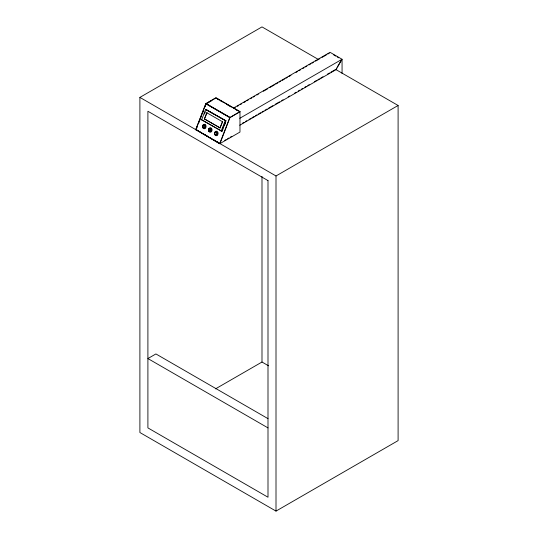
<?xml version="1.0" encoding="UTF-8"?>
<svg xmlns="http://www.w3.org/2000/svg" width="538" height="538" viewBox="0 0 538 538"><rect width="100%" height="100%" fill="white"/><g stroke="black" fill="none" stroke-linecap="round" stroke-linejoin="round"><path stroke-width="0.81" d="M203.156 127.513L203.075 125.825M208.966 129.719L209.006 130.593M211.595 130.257L210.883 128.441M217.291 134.52L217.729 132.866M195.771 129.503L219.76 143.733L239.975 132.059L239.975 111.581L215.96 97.714L205.778 103.706L195.771 129.503L219.76 143.733M195.745 129.866L205.65 104.507M196.444 128.851L197.661 125.724M198.569 123.377L201.602 115.562M202.207 114.002L203.727 110.095M204.938 106.968L205.846 104.621M225.684 121.588L221.932 131.272L201.595 119.907L205.637 109.483L225.973 120.842L205.637 109.483M204.514 114.002L205.381 111.769M204.42 118.938L206.935 112.772L204.42 118.938L220.096 127.93L222.49 121.756L206.814 112.765M219.975 127.923L222.49 121.756M221.152 131.198L225.193 120.774M222.268 131.05L222.86 129.51M224.359 125.663L225.254 123.35M219.786 143.37L229.793 117.573L239.975 111.581M219.961 143.612L229.968 117.593L239.975 111.81L215.96 97.943L205.953 103.726L229.242 117.17M205.476 127.21L205.455 127.607M336.855 67.808L336.055 69.429M337.656 66.423L341.657 59.489M211.017 131.359L211.454 131.07M336.237 69.765L398.1 105.482L398.1 440.609L276.007 511.1L139.9 432.518L139.9 97.391L261.993 26.9L318.039 59.254M207.554 103.027L211.757 100.606M233.573 108.024L330.05 52.32L342.06 59.254L342.06 73.545M233.748 108.38L235.193 107.546M237.366 106.295L238.818 105.455M240.264 104.621L241.71 103.787M243.882 102.529L245.335 101.695M246.781 100.862L248.226 100.021M250.399 98.77L251.851 97.929M253.297 97.096L254.743 96.262M256.915 95.004L258.368 94.17M263.432 91.245L267.776 88.736M269.948 87.479L274.293 84.97M275.745 84.136L277.917 82.886M279.363 82.045L280.809 81.211M282.262 80.377L284.434 79.12M285.88 78.286L287.326 77.452M288.778 76.611L290.95 75.36M296.014 72.435L297.467 71.594M298.913 70.76L300.359 69.927M302.531 68.669L303.983 67.835M305.429 67.001L306.875 66.161M309.047 64.91L310.5 64.069M311.946 63.235L313.392 62.401M315.564 61.144L319.908 58.635M322.08 57.384L326.425 54.876M327.877 54.042L329.323 53.201M239.773 118.306L342.06 59.254L336.055 69.658L239.766 125.246M242.477 123.222L243.929 122.382M245.382 121.548L246.828 120.707M249.007 119.449L250.459 118.616M251.905 117.775L254.084 116.517M255.537 115.683L256.982 114.843M258.435 114.009L260.614 112.751M262.06 111.911L263.512 111.077M264.965 110.236L267.137 108.979M268.59 108.145L272.941 105.63M275.12 104.372L279.471 101.864M281.65 100.606L283.102 99.765M288.18 96.833L289.626 95.999M294.703 93.067L296.156 92.227M298.334 90.976L299.78 90.135M301.233 89.295L302.686 88.461M304.858 87.203L306.31 86.362M307.763 85.529L309.216 84.688M314.293 81.756L316.465 80.505M317.918 79.664L319.37 78.83M320.816 77.99L322.995 76.732M327.346 74.224L329.525 72.966M330.978 72.126L335.329 69.61M224.716 140.411L226.128 139.591M227.547 138.777L228.959 137.957M230.378 137.143L231.791 136.322M139.9 97.391L276.007 175.973L398.1 105.482M215.489 388.873L261.993 362.027L268.543 365.813M203.855 124.937L204.198 124.836M209.854 128.407L210.546 128.313M210.358 131.669L210.876 131.581M216.363 135.139L217.197 134.843M216.202 131.77L216.552 131.783M201.595 119.907L202.375 119.981M205.052 124.991L204.548 124.85M205.341 125.219L205.57 125.542M210.015 131.655L209.39 131.299M333.674 54.883L335.853 56.134M337.306 56.974L338.752 57.815M217.392 99.005L218.818 99.826M220.25 100.653L222.402 101.897M226.693 104.372L230.99 106.854M236 109.745L237.433 110.572M205.953 103.491L229.968 117.358M205.778 103.706L229.793 117.573M206.249 109.537L225.805 120.828L221.757 131.252L202.927 120.377M204.541 118.952L220.096 127.93M196.673 129.94L199.006 131.285M200.311 132.039L201.763 132.879M203.223 133.72L205.449 135.004M206.861 135.818L208.314 136.659M210.499 137.923L211.959 138.764M213.317 139.55L214.864 140.445M216.182 141.205L219.047 142.852M267.998 418.651L155.912 353.937L147.903 358.557L267.998 427.898M276.007 175.973L276.007 511.1M261.993 176.41L261.993 362.027M215.072 132.449A1.547 1.224 -84.9 0 1 217.11 132.751A1.547 1.224 -84.9 0 1 215.953 134.971A1.547 1.224 -84.9 0 1 214.891 132.792M267.998 180.593L147.903 111.258L147.903 427.898L267.998 497.233L267.998 180.593M205.61 127.943A2.26 1.782 -84.9 0 0 204.635 124.291A2.26 1.782 -84.9 0 0 202.584 127.324A2.26 1.782 -84.9 0 0 205.61 127.943M204.985 127.56A1.695 1.338 -84.9 0 0 204.252 124.823A1.695 1.338 -84.9 0 0 202.705 127.096A1.695 1.338 -84.9 0 0 204.985 127.56M204.897 127.472A1.547 1.224 -84.9 0 0 204.225 124.964A1.547 1.224 -84.9 0 0 202.819 127.042A1.547 1.224 -84.9 0 0 204.897 127.472M204.662 127.412A1.486 1.17 -84.9 0 0 204.023 125.011A1.486 1.17 -84.9 0 0 202.671 127.002A1.486 1.17 -84.9 0 0 204.662 127.412M211.616 131.413A2.26 1.782 -84.9 0 0 210.64 127.762A2.26 1.782 -84.9 0 0 208.589 130.788A2.26 1.782 -84.9 0 0 211.616 131.413M210.99 131.03A1.695 1.338 -84.9 0 0 210.25 128.286A1.695 1.338 -84.9 0 0 208.71 130.566A1.695 1.338 -84.9 0 0 210.99 131.03M210.903 130.936A1.547 1.224 -84.9 0 0 210.23 128.434A1.547 1.224 -84.9 0 0 208.825 130.512A1.547 1.224 -84.9 0 0 210.903 130.936M210.667 130.875A1.486 1.17 -84.9 0 0 210.028 128.481A1.486 1.17 -84.9 0 0 208.677 130.472A1.486 1.17 -84.9 0 0 210.667 130.875M217.621 134.877A2.26 1.782 -84.9 0 0 216.646 131.225A2.26 1.782 -84.9 0 0 214.588 134.258A2.26 1.782 -84.9 0 0 217.621 134.877M216.989 134.493A1.695 1.338 -84.9 0 0 216.256 131.756A1.695 1.338 -84.9 0 0 214.716 134.029A1.695 1.338 -84.9 0 0 216.989 134.493M216.673 134.345A1.486 1.17 -84.9 0 0 216.034 131.944A1.486 1.17 -84.9 0 0 214.682 133.935A1.486 1.17 -84.9 0 0 216.673 134.345"/></g></svg>
